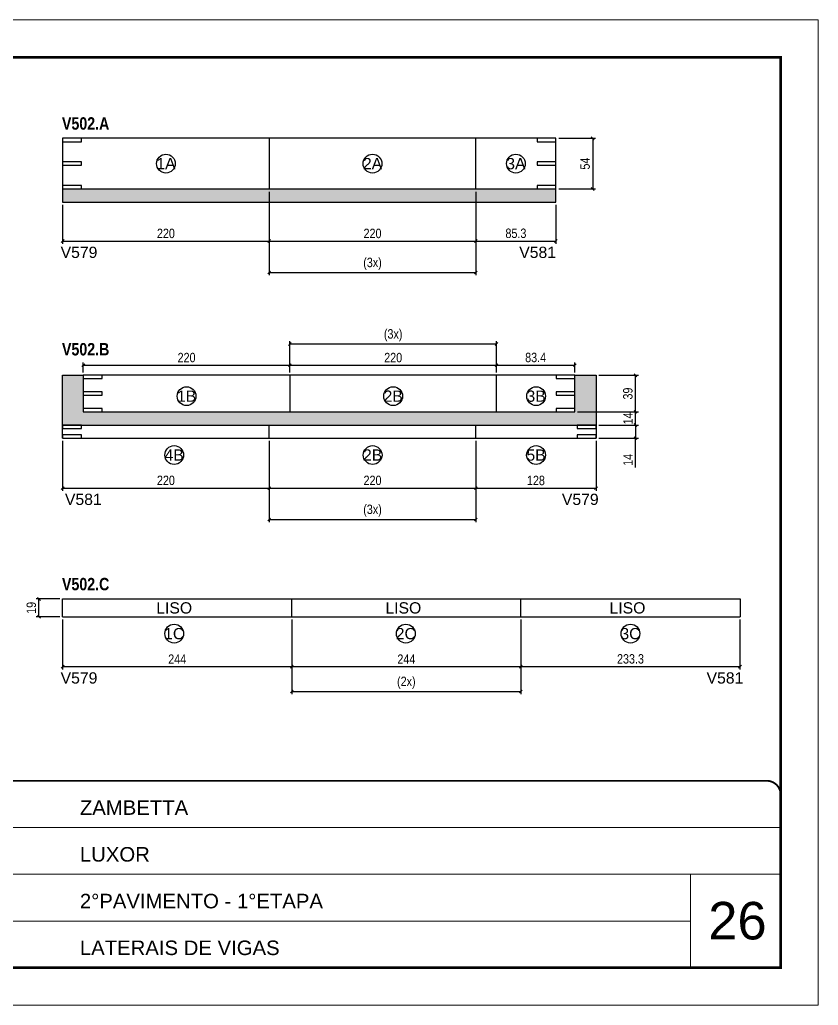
# Model space of a CAD drawing. Extents: x 3309 to 9563, y -2522 to 14608.
# Drawn here: x 5543 to 6393, y 6666 to 7716 of the extents above; entities that cross this region are included whole.
import ezdxf
from ezdxf.enums import TextEntityAlignment as Align

# ---------------------------------------------------------------- set-up
doc = ezdxf.new("R2010")
doc.units = 0
doc.header["$PDMODE"] = 35
doc.header["$PDSIZE"] = -10
doc.linetypes.add('CONTINUO', pattern=[0])
doc.linetypes.add('DASHED', pattern=[0.75, 0.5, -0.25])
for name, color, linetype in [('5', 5, 'Continuous'), ('COTA', 241, 'Continuous'), ('NOMENCLATURA', 7, 'Continuous'), ('Painéis', 200, 'Continuous'), ('Romaneio', 10, 'Continuous')]:
    doc.layers.add(name, color=color, linetype=linetype)
for name, color, linetype, lineweight in [('CARIMBO', 255, 'Continuous', 9), ('Folhas', 255, 'Continuous', 9), ('SARRAFO DE PRESSAO', 251, 'DASHED', 9)]:
    doc.layers.add(name, color=color, linetype=linetype, lineweight=lineweight)
doc.styles.add('ARIAL', font='arial.ttf')
doc.styles.add('COTA TECNICA', font='techl___.ttf', dxfattribs={"height": 10})
doc.styles.get("Standard").update_dxf_attribs({"font": 'arial.ttf'})
doc.styles.add('TECNICA', font='techb___.ttf', dxfattribs={"height": 10})
doc.dimstyles.new('PAINEL', dxfattribs={"dimtxt": 10, "dimasz": 3, "dimexe": 3, "dimexo": 3, "dimgap": 3, "dimtad": 1, "dimdec": 1, "dimzin": 12, "dimdsep": 46, "dimtxsty": 'COTA TECNICA', "dimblk1": 'OBLIQUE', "dimblk2": 'OBLIQUE', "dimsah": 1, "dimcen": 0.9, "dimclrd": 4, "dimclre": 4, "dimclrt": 240, "dimadec": 1, "dimazin": 3, "dimtfac": 1, "dimtdec": 1, "dimtmove": 0, "dimatfit": 3, "dimfxl": 1, "dimtolj": 1, "dimtzin": 12, "dimarcsym": 0})

# ---------------------------------------------------------------- blocks, each defined once
blk = doc.blocks.new('9999999999')
at = {"color": 30, "linetype": 'CONTINUO'}
for p, q in [((98564.6, 34379.6), (99584, 34379.6)), ((98564.6, 34329.8), (99488, 34329.8)), ((99584, 34329.8), (99488, 34329.8)), ((99488, 34329.8), (99488, 34230.2)), ((98564.6, 34280), (99488, 34280))]:
    blk.add_line(p, q, dxfattribs=at)
at = {"color": 30, "linetype": 'CONTINUO', "const_width": 2}
blk.add_lwpolyline([(99584, 34230.2), (99584, 34414.4, 0.414214), (99569, 34429.4), (98229, 34429.4, 0.414214), (98214, 34414.4), (98214, 34245.2, 0.414214), (98229, 34230.2), (99584, 34230.2)], format="xyb", dxfattribs=at)
at = {"layer": 'Folhas'}
blk.add_lwpolyline([(98139, 34190.2), (99624, 34190.2), (99624, 35240.2), (98139, 35240.2)], close=True, dxfattribs=at)
at = {"layer": 'Folhas', "color": 30, "const_width": 3}
blk.add_lwpolyline([(98214, 34230.2), (99584, 34230.2), (99584, 35200.2), (98214, 35200.2)], close=True, dxfattribs=at)
at = {"color": 7, "linetype": 'Continuous', "ltscale": 5, "style": 'ARIAL'}
for s, height, p in [('ZAMBETTA', 15.48, (98837.7, 34393.1)), ('LUXOR', 15.48, (98837.7, 34343.3)), ('2°PAVIMENTO - 1°ETAPA', 15.483, (98837.7, 34293.5)), ('LATERAIS DE VIGAS', 15.483, (98837.7, 34243.7))]:
    blk.add_text(s, height=height, dxfattribs=at).set_placement(p)
blk = doc.blocks.new('_Oblique')
at = {"color": 0, "linetype": 'ByBlock', "lineweight": -2}
blk.add_line((-0.5, -0.5), (0.5, 0.5), dxfattribs=at)
blk = doc.blocks.new('*D1711')
at = {"layer": 'COTA', "color": 4, "lineweight": -2, "transparency": 16777216}
for p, q in [((5808.2, 7533.1), (5808.2, 7477.6)), ((5588.2, 7519.1), (5588.2, 7477.6)), ((5588.2, 7480.6), (5808.2, 7480.6))]:
    blk.add_line(p, q, dxfattribs=at)
at = {"layer": 'Defpoints', "color": 0, "transparency": 16777216}
for p in [(5808.2, 7536.1), (5588.2, 7522.1), (5808.2, 7480.6)]:
    blk.add_point(p, dxfattribs=at)
at = {"layer": 'COTA', "color": 4, "lineweight": -2, "transparency": 16777216, "xscale": 3, "yscale": 3, "zscale": 3, "rotation": 180}
blk.add_blockref('_Oblique', (5588.2, 7480.6), dxfattribs=at)
at = {"layer": 'COTA', "color": 4, "lineweight": -2, "transparency": 16777216, "xscale": 3, "yscale": 3, "zscale": 3}
blk.add_blockref('_Oblique', (5808.2, 7480.6), dxfattribs=at)
at = {"layer": 'COTA', "color": 240, "transparency": 16777216, "insert": (5698.2, 7488.7), "char_height": 10, "attachment_point": 5, "style": 'COTA TECNICA'}
blk.add_mtext('\\A1;220', dxfattribs=at)
blk = doc.blocks.new('*D1699')
at = {"layer": 'COTA', "color": 4, "lineweight": -2, "transparency": 16777216}
for p, q in [((6028.2, 7533.1), (6028.2, 7477.6)), ((6113.5, 7519.1), (6113.5, 7477.6)), ((6028.2, 7480.6), (6113.5, 7480.6))]:
    blk.add_line(p, q, dxfattribs=at)
at = {"layer": 'Defpoints', "color": 0, "transparency": 16777216}
for p in [(6028.2, 7536.1), (6113.5, 7522.1), (6113.5, 7480.6)]:
    blk.add_point(p, dxfattribs=at)
at = {"layer": 'COTA', "color": 4, "lineweight": -2, "transparency": 16777216, "xscale": 3, "yscale": 3, "zscale": 3, "rotation": 180}
blk.add_blockref('_Oblique', (6028.2, 7480.6), dxfattribs=at)
at = {"layer": 'COTA', "color": 4, "lineweight": -2, "transparency": 16777216, "xscale": 3, "yscale": 3, "zscale": 3}
blk.add_blockref('_Oblique', (6113.5, 7480.6), dxfattribs=at)
at = {"layer": 'COTA', "color": 240, "transparency": 16777216, "insert": (6070.9, 7488.8), "char_height": 10, "attachment_point": 5, "style": 'COTA TECNICA'}
blk.add_mtext('\\A1;85.3', dxfattribs=at)
blk = doc.blocks.new('*D1712')
at = {"layer": 'COTA', "color": 4, "lineweight": -2, "transparency": 16777216}
for p, q in [((5808.2, 7533.1), (5808.2, 7477.6)), ((6028.2, 7533.1), (6028.2, 7477.6)), ((5808.2, 7480.6), (6028.2, 7480.6))]:
    blk.add_line(p, q, dxfattribs=at)
at = {"layer": 'Defpoints', "color": 0, "transparency": 16777216}
for p in [(5808.2, 7536.1), (6028.2, 7536.1), (6028.2, 7480.6)]:
    blk.add_point(p, dxfattribs=at)
at = {"layer": 'COTA', "color": 4, "lineweight": -2, "transparency": 16777216, "xscale": 3, "yscale": 3, "zscale": 3, "rotation": 180}
blk.add_blockref('_Oblique', (5808.2, 7480.6), dxfattribs=at)
at = {"layer": 'COTA', "color": 4, "lineweight": -2, "transparency": 16777216, "xscale": 3, "yscale": 3, "zscale": 3}
blk.add_blockref('_Oblique', (6028.2, 7480.6), dxfattribs=at)
at = {"layer": 'COTA', "color": 240, "transparency": 16777216, "insert": (5918.2, 7488.7), "char_height": 10, "attachment_point": 5, "style": 'COTA TECNICA'}
blk.add_mtext('\\A1;220', dxfattribs=at)
blk = doc.blocks.new('*D1713')
at = {"layer": 'COTA', "color": 4, "lineweight": -2, "transparency": 16777216}
for p, q in [((5808.2, 7533.1), (5808.2, 7444.1)), ((6028.2, 7533.1), (6028.2, 7444.1)), ((5808.2, 7447.1), (6028.2, 7447.1))]:
    blk.add_line(p, q, dxfattribs=at)
at = {"layer": 'Defpoints', "color": 0, "transparency": 16777216}
for p in [(5808.2, 7536.1), (6028.2, 7536.1), (6028.2, 7447.1)]:
    blk.add_point(p, dxfattribs=at)
at = {"layer": 'COTA', "color": 4, "lineweight": -2, "transparency": 16777216, "xscale": 3, "yscale": 3, "zscale": 3, "rotation": 180}
blk.add_blockref('_Oblique', (5808.2, 7447.1), dxfattribs=at)
at = {"layer": 'COTA', "color": 4, "lineweight": -2, "transparency": 16777216, "xscale": 3, "yscale": 3, "zscale": 3}
blk.add_blockref('_Oblique', (6028.2, 7447.1), dxfattribs=at)
at = {"layer": 'COTA', "color": 240, "transparency": 16777216, "insert": (5918.2, 7456.3), "char_height": 10, "attachment_point": 5, "style": 'COTA TECNICA'}
blk.add_mtext('\\A1;(3x)', dxfattribs=at)
blk = doc.blocks.new('*D1734')
at = {"layer": 'COTA', "color": 4, "lineweight": -2, "transparency": 16777216}
for p, q in [((5610.2, 7340.6), (5610.2, 7351.3)), ((5830.2, 7340.6), (5830.2, 7351.3)), ((5610.2, 7348.3), (5830.2, 7348.3))]:
    blk.add_line(p, q, dxfattribs=at)
at = {"layer": 'Defpoints', "color": 0, "transparency": 16777216}
for p in [(5830.2, 7348.3), (5610.2, 7337.6), (5830.2, 7337.6)]:
    blk.add_point(p, dxfattribs=at)
at = {"layer": 'COTA', "color": 4, "lineweight": -2, "transparency": 16777216, "xscale": 3, "yscale": 3, "zscale": 3, "rotation": 180}
blk.add_blockref('_Oblique', (5610.2, 7348.3), dxfattribs=at)
at = {"layer": 'COTA', "color": 4, "lineweight": -2, "transparency": 16777216, "xscale": 3, "yscale": 3, "zscale": 3}
blk.add_blockref('_Oblique', (5830.2, 7348.3), dxfattribs=at)
at = {"layer": 'COTA', "color": 240, "transparency": 16777216, "insert": (5720.2, 7356.4), "char_height": 10, "attachment_point": 5, "style": 'COTA TECNICA'}
blk.add_mtext('\\A1;220', dxfattribs=at)
blk = doc.blocks.new('*D1735')
at = {"layer": 'COTA', "color": 4, "lineweight": -2, "transparency": 16777216}
for p, q in [((5830.2, 7340.6), (5830.2, 7351.3)), ((6050.2, 7340.6), (6050.2, 7351.3)), ((5830.2, 7348.3), (6050.2, 7348.3))]:
    blk.add_line(p, q, dxfattribs=at)
at = {"layer": 'Defpoints', "color": 0, "transparency": 16777216}
for p in [(6050.2, 7348.3), (5830.2, 7337.6), (6050.2, 7337.6)]:
    blk.add_point(p, dxfattribs=at)
at = {"layer": 'COTA', "color": 4, "lineweight": -2, "transparency": 16777216, "xscale": 3, "yscale": 3, "zscale": 3, "rotation": 180}
blk.add_blockref('_Oblique', (5830.2, 7348.3), dxfattribs=at)
at = {"layer": 'COTA', "color": 4, "lineweight": -2, "transparency": 16777216, "xscale": 3, "yscale": 3, "zscale": 3}
blk.add_blockref('_Oblique', (6050.2, 7348.3), dxfattribs=at)
at = {"layer": 'COTA', "color": 240, "transparency": 16777216, "insert": (5940.2, 7356.4), "char_height": 10, "attachment_point": 5, "style": 'COTA TECNICA'}
blk.add_mtext('\\A1;220', dxfattribs=at)
blk = doc.blocks.new('*D1736')
at = {"layer": 'COTA', "color": 4, "lineweight": -2, "transparency": 16777216}
for p, q in [((6050.2, 7340.6), (6050.2, 7351.3)), ((6133.6, 7340.6), (6133.6, 7351.3)), ((6050.2, 7348.3), (6133.6, 7348.3))]:
    blk.add_line(p, q, dxfattribs=at)
at = {"layer": 'Defpoints', "color": 0, "transparency": 16777216}
for p in [(6133.6, 7348.3), (6050.2, 7337.6), (6133.6, 7337.6)]:
    blk.add_point(p, dxfattribs=at)
at = {"layer": 'COTA', "color": 4, "lineweight": -2, "transparency": 16777216, "xscale": 3, "yscale": 3, "zscale": 3, "rotation": 180}
blk.add_blockref('_Oblique', (6050.2, 7348.3), dxfattribs=at)
at = {"layer": 'COTA', "color": 4, "lineweight": -2, "transparency": 16777216, "xscale": 3, "yscale": 3, "zscale": 3}
blk.add_blockref('_Oblique', (6133.6, 7348.3), dxfattribs=at)
at = {"layer": 'COTA', "color": 240, "transparency": 16777216, "insert": (6091.9, 7356.5), "char_height": 10, "attachment_point": 5, "style": 'COTA TECNICA'}
blk.add_mtext('\\A1;83.4', dxfattribs=at)
blk = doc.blocks.new('*D1737')
at = {"layer": 'COTA', "color": 4, "lineweight": -2, "transparency": 16777216}
for p, q in [((5830.2, 7340.6), (5830.2, 7374)), ((5830.2, 7371), (6050.2, 7371)), ((6050.2, 7340.6), (6050.2, 7374))]:
    blk.add_line(p, q, dxfattribs=at)
at = {"layer": 'Defpoints', "color": 0, "transparency": 16777216}
for p in [(6050.2, 7371), (5830.2, 7337.6), (6050.2, 7337.6)]:
    blk.add_point(p, dxfattribs=at)
at = {"layer": 'COTA', "color": 4, "lineweight": -2, "transparency": 16777216, "xscale": 3, "yscale": 3, "zscale": 3, "rotation": 180}
blk.add_blockref('_Oblique', (5830.2, 7371), dxfattribs=at)
at = {"layer": 'COTA', "color": 4, "lineweight": -2, "transparency": 16777216, "xscale": 3, "yscale": 3, "zscale": 3}
blk.add_blockref('_Oblique', (6050.2, 7371), dxfattribs=at)
at = {"layer": 'COTA', "color": 240, "transparency": 16777216, "insert": (5940.2, 7380.2), "char_height": 10, "attachment_point": 5, "style": 'COTA TECNICA'}
blk.add_mtext('\\A1;(3x)', dxfattribs=at)
blk = doc.blocks.new('*D1738')
at = {"layer": 'COTA', "color": 4, "lineweight": -2, "transparency": 16777216}
for p, q in [((5588.2, 7267.6), (5588.2, 7214.4)), ((5808.2, 7267.6), (5808.2, 7214.4)), ((5588.2, 7217.4), (5808.2, 7217.4))]:
    blk.add_line(p, q, dxfattribs=at)
at = {"layer": 'Defpoints', "color": 0, "transparency": 16777216}
for p in [(5588.2, 7270.6), (5808.2, 7270.6), (5808.2, 7217.4)]:
    blk.add_point(p, dxfattribs=at)
at = {"layer": 'COTA', "color": 4, "lineweight": -2, "transparency": 16777216, "xscale": 3, "yscale": 3, "zscale": 3, "rotation": 180}
blk.add_blockref('_Oblique', (5588.2, 7217.4), dxfattribs=at)
at = {"layer": 'COTA', "color": 4, "lineweight": -2, "transparency": 16777216, "xscale": 3, "yscale": 3, "zscale": 3}
blk.add_blockref('_Oblique', (5808.2, 7217.4), dxfattribs=at)
at = {"layer": 'COTA', "color": 240, "transparency": 16777216, "insert": (5698.2, 7225.6), "char_height": 10, "attachment_point": 5, "style": 'COTA TECNICA'}
blk.add_mtext('\\A1;220', dxfattribs=at)
blk = doc.blocks.new('*D1739')
at = {"layer": 'COTA', "color": 4, "lineweight": -2, "transparency": 16777216}
for p, q in [((5808.2, 7267.6), (5808.2, 7214.4)), ((6028.2, 7267.6), (6028.2, 7214.4)), ((5808.2, 7217.4), (6028.2, 7217.4))]:
    blk.add_line(p, q, dxfattribs=at)
at = {"layer": 'Defpoints', "color": 0, "transparency": 16777216}
for p in [(5808.2, 7270.6), (6028.2, 7270.6), (6028.2, 7217.4)]:
    blk.add_point(p, dxfattribs=at)
at = {"layer": 'COTA', "color": 4, "lineweight": -2, "transparency": 16777216, "xscale": 3, "yscale": 3, "zscale": 3, "rotation": 180}
blk.add_blockref('_Oblique', (5808.2, 7217.4), dxfattribs=at)
at = {"layer": 'COTA', "color": 4, "lineweight": -2, "transparency": 16777216, "xscale": 3, "yscale": 3, "zscale": 3}
blk.add_blockref('_Oblique', (6028.2, 7217.4), dxfattribs=at)
at = {"layer": 'COTA', "color": 240, "transparency": 16777216, "insert": (5918.2, 7225.6), "char_height": 10, "attachment_point": 5, "style": 'COTA TECNICA'}
blk.add_mtext('\\A1;220', dxfattribs=at)
blk = doc.blocks.new('*D1740')
at = {"layer": 'COTA', "color": 4, "lineweight": -2, "transparency": 16777216}
for p, q in [((6028.2, 7267.6), (6028.2, 7214.4)), ((6156.2, 7267.6), (6156.2, 7214.4)), ((6028.2, 7217.4), (6156.2, 7217.4))]:
    blk.add_line(p, q, dxfattribs=at)
at = {"layer": 'Defpoints', "color": 0, "transparency": 16777216}
for p in [(6028.2, 7270.6), (6156.2, 7270.6), (6156.2, 7217.4)]:
    blk.add_point(p, dxfattribs=at)
at = {"layer": 'COTA', "color": 4, "lineweight": -2, "transparency": 16777216, "xscale": 3, "yscale": 3, "zscale": 3, "rotation": 180}
blk.add_blockref('_Oblique', (6028.2, 7217.4), dxfattribs=at)
at = {"layer": 'COTA', "color": 4, "lineweight": -2, "transparency": 16777216, "xscale": 3, "yscale": 3, "zscale": 3}
blk.add_blockref('_Oblique', (6156.2, 7217.4), dxfattribs=at)
at = {"layer": 'COTA', "color": 240, "transparency": 16777216, "insert": (6092.2, 7225.5), "char_height": 10, "attachment_point": 5, "style": 'COTA TECNICA'}
blk.add_mtext('\\A1;128', dxfattribs=at)
blk = doc.blocks.new('*D1741')
at = {"layer": 'COTA', "color": 4, "lineweight": -2, "transparency": 16777216}
for p, q in [((5808.2, 7267.6), (5808.2, 7181)), ((6028.2, 7267.6), (6028.2, 7181)), ((5808.2, 7184), (6028.2, 7184))]:
    blk.add_line(p, q, dxfattribs=at)
at = {"layer": 'Defpoints', "color": 0, "transparency": 16777216}
for p in [(5808.2, 7270.6), (6028.2, 7270.6), (6028.2, 7184)]:
    blk.add_point(p, dxfattribs=at)
at = {"layer": 'COTA', "color": 4, "lineweight": -2, "transparency": 16777216, "xscale": 3, "yscale": 3, "zscale": 3, "rotation": 180}
blk.add_blockref('_Oblique', (5808.2, 7184), dxfattribs=at)
at = {"layer": 'COTA', "color": 4, "lineweight": -2, "transparency": 16777216, "xscale": 3, "yscale": 3, "zscale": 3}
blk.add_blockref('_Oblique', (6028.2, 7184), dxfattribs=at)
at = {"layer": 'COTA', "color": 240, "transparency": 16777216, "insert": (5918.2, 7193.3), "char_height": 10, "attachment_point": 5, "style": 'COTA TECNICA'}
blk.add_mtext('\\A1;(3x)', dxfattribs=at)
blk = doc.blocks.new('*D1773')
at = {"layer": 'COTA', "color": 4, "lineweight": -2, "transparency": 16777216}
for p, q in [((6116.5, 7590.1), (6155.7, 7590.1)), ((6152.7, 7590.1), (6152.7, 7536.1)), ((6116.5, 7536.1), (6155.7, 7536.1))]:
    blk.add_line(p, q, dxfattribs=at)
at = {"layer": 'Defpoints', "color": 0, "transparency": 16777216}
for p in [(6113.5, 7590.1), (6113.5, 7536.1), (6152.7, 7536.1)]:
    blk.add_point(p, dxfattribs=at)
at = {"layer": 'COTA', "color": 4, "lineweight": -2, "transparency": 16777216, "xscale": 3, "yscale": 3, "zscale": 3}
for p, rotation in [((6152.7, 7590.1), 90), ((6152.7, 7536.1), 270)]:
    blk.add_blockref('_Oblique', p, dxfattribs=dict(at, rotation=rotation))
at = {"layer": 'COTA', "color": 240, "transparency": 16777216, "insert": (6144.6, 7563.1), "char_height": 10, "attachment_point": 5, "rotation": 90, "style": 'COTA TECNICA'}
blk.add_mtext('\\A1;54', dxfattribs=at)
blk = doc.blocks.new('*D1774')
at = {"layer": 'COTA', "color": 4, "lineweight": -2, "transparency": 16777216}
for p, q in [((6159.2, 7284.6), (6201.3, 7284.6)), ((6198.3, 7284.6), (6198.3, 7270.6)), ((6159.2, 7270.6), (6201.3, 7270.6)), ((6198.3, 7239.5), (6198.3, 7270.6))]:
    blk.add_line(p, q, dxfattribs=at)
at = {"layer": 'Defpoints', "color": 0, "transparency": 16777216}
for p in [(6156.2, 7284.6), (6156.2, 7270.6), (6198.3, 7270.6)]:
    blk.add_point(p, dxfattribs=at)
at = {"layer": 'COTA', "color": 4, "lineweight": -2, "transparency": 16777216, "xscale": 3, "yscale": 3, "zscale": 3}
for p, rotation in [((6198.3, 7284.6), 90), ((6198.3, 7270.6), 270)]:
    blk.add_blockref('_Oblique', p, dxfattribs=dict(at, rotation=rotation))
at = {"layer": 'COTA', "color": 240, "transparency": 16777216, "insert": (6190.3, 7247.5), "char_height": 10, "attachment_point": 5, "rotation": 90, "style": 'COTA TECNICA'}
blk.add_mtext('\\A1;14', dxfattribs=at)
blk = doc.blocks.new('*D1775')
at = {"layer": 'COTA', "color": 4, "lineweight": -2, "transparency": 16777216}
for p, q in [((6136.6, 7298.6), (6201.3, 7298.6)), ((6198.3, 7284.6), (6198.3, 7298.6)), ((6159.2, 7284.6), (6201.3, 7284.6))]:
    blk.add_line(p, q, dxfattribs=at)
at = {"layer": 'Defpoints', "color": 0, "transparency": 16777216}
for p in [(6133.6, 7298.6), (6198.3, 7298.6), (6156.2, 7284.6)]:
    blk.add_point(p, dxfattribs=at)
at = {"layer": 'COTA', "color": 4, "lineweight": -2, "transparency": 16777216, "xscale": 3, "yscale": 3, "zscale": 3}
for p, rotation in [((6198.3, 7298.6), 90), ((6198.3, 7284.6), 270)]:
    blk.add_blockref('_Oblique', p, dxfattribs=dict(at, rotation=rotation))
at = {"layer": 'COTA', "color": 240, "transparency": 16777216, "insert": (6190.3, 7291.6), "char_height": 10, "attachment_point": 5, "rotation": 90, "style": 'COTA TECNICA'}
blk.add_mtext('\\A1;14', dxfattribs=at)
blk = doc.blocks.new('*D1776')
at = {"layer": 'COTA', "color": 4, "lineweight": -2, "transparency": 16777216}
for p, q in [((6159.2, 7337.6), (6201.3, 7337.6)), ((6198.3, 7298.6), (6198.3, 7337.6)), ((6136.6, 7298.6), (6201.3, 7298.6))]:
    blk.add_line(p, q, dxfattribs=at)
at = {"layer": 'Defpoints', "color": 0, "transparency": 16777216}
for p in [(6156.2, 7337.6), (6198.3, 7337.6), (6133.6, 7298.6)]:
    blk.add_point(p, dxfattribs=at)
at = {"layer": 'COTA', "color": 4, "lineweight": -2, "transparency": 16777216, "xscale": 3, "yscale": 3, "zscale": 3}
for p, rotation in [((6198.3, 7337.6), 90), ((6198.3, 7298.6), 270)]:
    blk.add_blockref('_Oblique', p, dxfattribs=dict(at, rotation=rotation))
at = {"layer": 'COTA', "color": 240, "transparency": 16777216, "insert": (6190.1, 7318.1), "char_height": 10, "attachment_point": 5, "rotation": 90, "style": 'COTA TECNICA'}
blk.add_mtext('\\A1;39', dxfattribs=at)
blk = doc.blocks.new('*D2043')
at = {"layer": 'COTA', "color": 4, "lineweight": -2, "transparency": 16777216}
for p, q in [((5588.2, 7077.3), (5588.2, 7024.2)), ((5832.2, 7077.3), (5832.2, 7024.2)), ((5588.2, 7027.2), (5832.2, 7027.2))]:
    blk.add_line(p, q, dxfattribs=at)
at = {"layer": 'Defpoints', "color": 0, "transparency": 16777216}
for p in [(5588.2, 7080.3), (5832.2, 7080.3), (5832.2, 7027.2)]:
    blk.add_point(p, dxfattribs=at)
at = {"layer": 'COTA', "color": 4, "lineweight": -2, "transparency": 16777216, "xscale": 3, "yscale": 3, "zscale": 3, "rotation": 180}
blk.add_blockref('_Oblique', (5588.2, 7027.2), dxfattribs=at)
at = {"layer": 'COTA', "color": 4, "lineweight": -2, "transparency": 16777216, "xscale": 3, "yscale": 3, "zscale": 3}
blk.add_blockref('_Oblique', (5832.2, 7027.2), dxfattribs=at)
at = {"layer": 'COTA', "color": 240, "transparency": 16777216, "insert": (5710.2, 7035.2), "char_height": 10, "attachment_point": 5, "style": 'COTA TECNICA'}
blk.add_mtext('\\A1;244', dxfattribs=at)
blk = doc.blocks.new('*D2044')
at = {"layer": 'COTA', "color": 4, "lineweight": -2, "transparency": 16777216}
for p, q in [((5832.2, 7077.3), (5832.2, 7024.2)), ((6076.2, 7077.3), (6076.2, 7024.2)), ((5832.2, 7027.2), (6076.2, 7027.2))]:
    blk.add_line(p, q, dxfattribs=at)
at = {"layer": 'Defpoints', "color": 0, "transparency": 16777216}
for p in [(5832.2, 7080.3), (6076.2, 7080.3), (6076.2, 7027.2)]:
    blk.add_point(p, dxfattribs=at)
at = {"layer": 'COTA', "color": 4, "lineweight": -2, "transparency": 16777216, "xscale": 3, "yscale": 3, "zscale": 3, "rotation": 180}
blk.add_blockref('_Oblique', (5832.2, 7027.2), dxfattribs=at)
at = {"layer": 'COTA', "color": 4, "lineweight": -2, "transparency": 16777216, "xscale": 3, "yscale": 3, "zscale": 3}
blk.add_blockref('_Oblique', (6076.2, 7027.2), dxfattribs=at)
at = {"layer": 'COTA', "color": 240, "transparency": 16777216, "insert": (5954.2, 7035.2), "char_height": 10, "attachment_point": 5, "style": 'COTA TECNICA'}
blk.add_mtext('\\A1;244', dxfattribs=at)
blk = doc.blocks.new('*D2045')
at = {"layer": 'COTA', "color": 4, "lineweight": -2, "transparency": 16777216}
for p, q in [((6076.2, 7077.3), (6076.2, 7024.2)), ((6309.5, 7077.3), (6309.5, 7024.2)), ((6076.2, 7027.2), (6309.5, 7027.2))]:
    blk.add_line(p, q, dxfattribs=at)
at = {"layer": 'Defpoints', "color": 0, "transparency": 16777216}
for p in [(6076.2, 7080.3), (6309.5, 7080.3), (6309.5, 7027.2)]:
    blk.add_point(p, dxfattribs=at)
at = {"layer": 'COTA', "color": 4, "lineweight": -2, "transparency": 16777216, "xscale": 3, "yscale": 3, "zscale": 3, "rotation": 180}
blk.add_blockref('_Oblique', (6076.2, 7027.2), dxfattribs=at)
at = {"layer": 'COTA', "color": 4, "lineweight": -2, "transparency": 16777216, "xscale": 3, "yscale": 3, "zscale": 3}
blk.add_blockref('_Oblique', (6309.5, 7027.2), dxfattribs=at)
at = {"layer": 'COTA', "color": 240, "transparency": 16777216, "insert": (6192.9, 7035.4), "char_height": 10, "attachment_point": 5, "style": 'COTA TECNICA'}
blk.add_mtext('\\A1;233.3', dxfattribs=at)
blk = doc.blocks.new('*D2046')
at = {"layer": 'COTA', "color": 4, "lineweight": -2, "transparency": 16777216}
for p, q in [((5832.2, 7077.3), (5832.2, 6997.8)), ((6076.2, 7077.3), (6076.2, 6997.8)), ((5832.2, 7000.8), (6076.2, 7000.8))]:
    blk.add_line(p, q, dxfattribs=at)
at = {"layer": 'Defpoints', "color": 0, "transparency": 16777216}
for p in [(5832.2, 7080.3), (6076.2, 7080.3), (6076.2, 7000.8)]:
    blk.add_point(p, dxfattribs=at)
at = {"layer": 'COTA', "color": 4, "lineweight": -2, "transparency": 16777216, "xscale": 3, "yscale": 3, "zscale": 3, "rotation": 180}
blk.add_blockref('_Oblique', (5832.2, 7000.8), dxfattribs=at)
at = {"layer": 'COTA', "color": 4, "lineweight": -2, "transparency": 16777216, "xscale": 3, "yscale": 3, "zscale": 3}
blk.add_blockref('_Oblique', (6076.2, 7000.8), dxfattribs=at)
at = {"layer": 'COTA', "color": 240, "transparency": 16777216, "insert": (5954.2, 7010), "char_height": 10, "attachment_point": 5, "style": 'COTA TECNICA'}
blk.add_mtext('\\A1;(2x)', dxfattribs=at)
blk = doc.blocks.new('*D2047')
at = {"layer": 'COTA', "color": 4, "lineweight": -2, "transparency": 16777216}
for p, q in [((5585.2, 7099.3), (5560, 7099.3)), ((5563, 7080.3), (5563, 7099.3)), ((5585.2, 7080.3), (5560, 7080.3))]:
    blk.add_line(p, q, dxfattribs=at)
at = {"layer": 'Defpoints', "color": 0, "transparency": 16777216}
for p in [(5563, 7099.3), (5588.2, 7099.3), (5588.2, 7080.3)]:
    blk.add_point(p, dxfattribs=at)
at = {"layer": 'COTA', "color": 4, "lineweight": -2, "transparency": 16777216, "xscale": 3, "yscale": 3, "zscale": 3}
for p, rotation in [((5563, 7099.3), 90), ((5563, 7080.3), 270)]:
    blk.add_blockref('_Oblique', p, dxfattribs=dict(at, rotation=rotation))
at = {"layer": 'COTA', "color": 240, "transparency": 16777216, "insert": (5554.9, 7089.8), "char_height": 10, "attachment_point": 5, "rotation": 90, "style": 'COTA TECNICA'}
blk.add_mtext('\\A1;19', dxfattribs=at)

msp = doc.modelspace()

# ---------------------------------------------------------------- hatches: boundary and pattern name
at = {"layer": 'COTA'}
h = msp.add_hatch(dxfattribs=at)
h.set_pattern_fill('AR-CONC', color=256, scale=0.03)
h.set_pattern_definition([(50, (1771.4285, -23.843), (5.46554, -0.4781726), [0.5715, -6.2865]), (355, (1771.4285, -23.843), (-1.0573026, 5.7317054), [0.4572, -5.0292175]), (100.451445, (1771.884, -23.8826), (4.4082374, 5.2535326), [0.4857003, -5.3427073]), (46.1842, (1771.4285, -22.319), (8.132371, -1.26127), [0.85725, -9.42975]), (96.63556, (1772.106, -22.424), (7.122124, 7.422784), [0.728551, -8.014068]), (351.18415, (1771.4285, -22.319), (7.122124, 7.422784), [0.685799, -7.543792]), (21, (1772.1905, -22.7), (4.5484317, -3.067956), [0.5715, -6.2865]), (326, (1772.1905, -22.7), (1.854061, 5.525639), [0.4572, -5.0292]), (71.451445, (1772.5695, -22.9554), (6.4024926, 2.457683), [0.4857003, -5.342698]), (37.5, (1771.4285, -23.8428), (0.0926581, 2.53665117), [0, -4.96824, 0, -5.1054, 0, -5.04825]), (7.5, (1771.4285, -23.8428), (2.0045899, 3.00541724), [0, -2.91084, 0, -4.85394, 0, -1.92405]), (327.5, (1769.7292, -23.8428), (4.06771786, -0.1718623), [0, -1.905, 0, -5.9436, 0, -7.8867]), (317.5, (1768.9672, -23.8428), (4.4438754, 0.7627947), [0, -2.4765, 0, -3.94716, 0, -5.6007])])
h.paths.add_polyline_path([(6113.52, 7522.07), (6113.52, 7536.07), (5588.22, 7536.07), (5588.22, 7522.07)])
h = msp.add_hatch(dxfattribs=at)
h.set_pattern_fill('AR-CONC', color=256, scale=0.03)
h.set_pattern_definition([(50, (1793.4285, -17.001), (5.46554, -0.4781726), [0.5715, -6.2865]), (355, (1793.4285, -17.001), (-1.0573026, 5.7317054), [0.4572, -5.0292175]), (100.451445, (1793.884, -17.041), (4.4082374, 5.2535326), [0.4857003, -5.3427073]), (46.1842, (1793.4285, -15.477), (8.132371, -1.26127), [0.85725, -9.42975]), (96.63556, (1794.106, -15.582), (7.122124, 7.422784), [0.728551, -8.014068]), (351.18415, (1793.4285, -15.477), (7.122124, 7.422784), [0.685799, -7.543792]), (21, (1794.1905, -15.858), (4.5484317, -3.067956), [0.5715, -6.2865]), (326, (1794.1905, -15.858), (1.854061, 5.525639), [0.4572, -5.0292]), (71.451445, (1794.5695, -16.114), (6.4024926, 2.457683), [0.4857003, -5.342698]), (37.5, (1793.4285, -17.001), (0.0926581, 2.53665117), [0, -4.96824, 0, -5.1054, 0, -5.04825]), (7.5, (1793.4285, -17.001), (2.0045899, 3.00541724), [0, -2.91084, 0, -4.85394, 0, -1.92405]), (327.5, (1791.7292, -17.001), (4.06771786, -0.1718623), [0, -1.905, 0, -5.9436, 0, -7.8867]), (317.5, (1790.9672, -17.001), (4.4438754, 0.7627947), [0, -2.4765, 0, -3.94716, 0, -5.6007])])
h.paths.add_polyline_path([(5610.22, 7337.62), (5588.22, 7337.62), (5588.22, 7284.62), (6156.22, 7284.62), (6156.22, 7337.62), (6133.62, 7337.62), (6133.62, 7298.62), (5610.22, 7298.62)])

# ---------------------------------------------------------------- linework, layer by layer
for p, q in [((5588.22, 7536.07), (5588.22, 7522.07)), ((6113.52, 7522.07), (6113.52, 7536.07)), ((5588.22, 7522.07), (6113.52, 7522.07)), ((5588.22, 7337.62), (5610.22, 7337.62)), ((5588.22, 7284.62), (5588.22, 7337.62)), ((6133.62, 7337.62), (6156.22, 7337.62)), ((6156.22, 7337.62), (6156.22, 7284.62))]:
    msp.add_line(p, q, dxfattribs=at)
at = {"layer": 'Painéis', "linetype": 'ByBlock'}
for p, q in [((6113.52, 7590.07), (5588.22, 7590.07)), ((5588.22, 7590.07), (5588.22, 7536.07)), ((5808.22, 7590.07), (5808.22, 7536.07)), ((6028.22, 7536.07), (6028.22, 7590.07)), ((6113.52, 7536.07), (6113.52, 7590.07)), ((5588.22, 7536.07), (6113.52, 7536.07)), ((6133.62, 7337.62), (5610.22, 7337.62)), ((5610.22, 7337.62), (5610.22, 7298.62)), ((5830.22, 7337.62), (5830.22, 7298.62)), ((6050.22, 7298.62), (6050.22, 7337.62)), ((6133.62, 7298.62), (6133.62, 7337.62)), ((5610.22, 7298.62), (6133.62, 7298.62)), ((5588.22, 7284.62), (6156.22, 7284.62)), ((5588.22, 7270.62), (5588.22, 7284.62)), ((5808.22, 7270.62), (5808.22, 7284.62)), ((6028.22, 7270.62), (6028.22, 7284.62)), ((6156.22, 7284.62), (6156.22, 7270.62)), ((5588.22, 7270.62), (6156.22, 7270.62)), ((5588.22, 7099.35), (6309.52, 7099.35)), ((5588.22, 7080.35), (5588.22, 7099.35)), ((5832.22, 7080.35), (5832.22, 7099.35)), ((6076.22, 7080.35), (6076.22, 7099.35)), ((6309.52, 7099.35), (6309.52, 7080.35)), ((5588.22, 7080.35), (6309.52, 7080.35))]:
    msp.add_line(p, q, dxfattribs=at)
for points in [[(5588.22, 7586.47), (5608.22, 7586.47), (5608.22, 7590.07), (5588.22, 7590.07)], [(6093.52, 7586.47), (6113.52, 7586.47), (6113.52, 7590.07), (6093.52, 7590.07)], [(5588.22, 7561.27), (5608.22, 7561.27), (5608.22, 7564.87), (5588.22, 7564.87)], [(6093.52, 7561.27), (6113.52, 7561.27), (6113.52, 7564.87), (6093.52, 7564.87)], [(5588.22, 7536.07), (5608.22, 7536.07), (5608.22, 7539.67), (5588.22, 7539.67)], [(6093.52, 7536.07), (6113.52, 7536.07), (6113.52, 7539.67), (6093.52, 7539.67)], [(5610.22, 7334.02), (5630.22, 7334.02), (5630.22, 7337.62), (5610.22, 7337.62)], [(6113.62, 7334.02), (6133.62, 7334.02), (6133.62, 7337.62), (6113.62, 7337.62)], [(5610.22, 7316.32), (5630.22, 7316.32), (5630.22, 7319.92), (5610.22, 7319.92)], [(6113.62, 7316.32), (6133.62, 7316.32), (6133.62, 7319.92), (6113.62, 7319.92)], [(5610.22, 7298.62), (5630.22, 7298.62), (5630.22, 7302.22), (5610.22, 7302.22)], [(6113.62, 7298.62), (6133.62, 7298.62), (6133.62, 7302.22), (6113.62, 7302.22)], [(5588.22, 7281.02), (5608.22, 7281.02), (5608.22, 7284.62), (5588.22, 7284.62)], [(6136.22, 7281.02), (6156.22, 7281.02), (6156.22, 7284.62), (6136.22, 7284.62)], [(5588.22, 7270.62), (5608.22, 7270.62), (5608.22, 7274.22), (5588.22, 7274.22)], [(6136.22, 7270.62), (6156.22, 7270.62), (6156.22, 7274.22), (6136.22, 7274.22)]]:
    msp.add_lwpolyline(points, close=True, dxfattribs=at)
at = {"layer": 'Romaneio', "color": 1, "linetype": 'ByBlock'}
for centre in [(5698.22, 7563.07), (5918.22, 7563.07), (6070.87, 7563.07), (5720.22, 7315.37), (5940.22, 7315.37), (6092.42, 7315.37), (5707.03, 7252.64), (5918.34, 7252.64), (6092.34, 7252.64), (5707.03, 7062.36), (5953.66, 7062.36), (6192.87, 7062.36)]:
    msp.add_circle(centre, 10, dxfattribs=at)

# ---------------------------------------------------------------- block references
at = {"layer": 'SARRAFO DE PRESSAO', "color": 6, "linetype": 'ByBlock'}
msp.add_blockref('9999999999', (-93231.11, -27523.8), dxfattribs=at)

# ---------------------------------------------------------------- texts
at = {"layer": '5', "linetype": 'Continuous'}
for s, rotation, p in [('V579', 0.00004, (5586.09, 7462.58)), ('V581', 0.00004, (6074.45, 7462.58)), ('V581', 359.99996, (5590.69, 7199.44)), ('V579', 359.99996, (6119.85, 7199.44)), ('V579', 0.00004, (5586.09, 7009.16)), ('V581', 0.00004, (6273.91, 7009.16))]:
    msp.add_text(s, height=12, rotation=rotation, dxfattribs=at).set_placement(p)
at = {"layer": 'CARIMBO', "style": 'ARIAL'}
msp.add_text('26', height=40, dxfattribs=at).set_placement((6275.73, 6736.55))
at = {"layer": 'NOMENCLATURA', "style": 'TECNICA'}
for s, p in [('V502.A', (5587.5, 7599.26)), ('V502.B', (5587.5, 7358.76)), ('V502.C', (5587.5, 7108.53))]:
    msp.add_text(s, height=13.2, dxfattribs=at).set_placement(p)
at = {"layer": 'Romaneio', "color": 255, "linetype": 'ByBlock', "style": 'ARIAL'}
for s, p in [('1A', (5698.22, 7563.07)), ('2A', (5918.22, 7563.07)), ('3A', (6070.87, 7563.07)), ('1B', (5720.22, 7315.37)), ('2B', (5940.22, 7315.37)), ('3B', (6092.42, 7315.37)), ('4B', (5707.03, 7252.64)), ('2B', (5918.34, 7252.64)), ('5B', (6092.34, 7252.64)), ('LISO', (5707.03, 7089.79)), ('LISO', (5951.03, 7089.79)), ('LISO', (6189.68, 7089.79)), ('1C', (5707.03, 7062.36)), ('2C', (5953.66, 7062.36)), ('3C', (6192.87, 7062.36))]:
    msp.add_text(s, height=12, dxfattribs=at).set_placement(p, align=Align.MIDDLE_CENTER)

# ---------------------------------------------------------------- dimensions: what is measured, and where the dimension line sits
at = {"layer": 'COTA'}
for base, p1, p2, picture, middle in [((6152.74, 7536.07), (6113.52, 7590.07), (6113.52, 7536.07), '*D1773', (6144.63, 7563.07)), ((6198.35, 7337.62), (6133.62, 7298.62), (6156.22, 7337.62), '*D1776', (6190.1, 7318.12))]:
    dim = msp.add_linear_dim(base=base, p1=p1, p2=p2, angle=90, dimstyle='PAINEL', override={"dimtmove": 1}, dxfattribs=at)
    dim.commit()
    dim.dimension.update_dxf_attribs({"geometry": picture, "text_midpoint": middle})
for base, p1, p2, picture, middle in [((5808.22, 7480.59), (5588.22, 7522.07), (5808.22, 7536.07), '*D1711', (5698.22, 7488.69)), ((6028.22, 7480.59), (5808.22, 7536.07), (6028.22, 7536.07), '*D1712', (5918.22, 7488.69)), ((5830.22, 7348.27), (5610.22, 7337.62), (5830.22, 7337.62), '*D1734', (5720.22, 7356.38)), ((5808.22, 7217.45), (5588.22, 7270.62), (5808.22, 7270.62), '*D1738', (5698.22, 7225.55)), ((5832.22, 7027.17), (5588.22, 7080.35), (5832.22, 7080.35), '*D2043', (5710.22, 7035.24))]:
    dim = msp.add_linear_dim(base=base, p1=p1, p2=p2, dimstyle='PAINEL', dxfattribs=at)
    dim.commit()
    dim.dimension.update_dxf_attribs({"geometry": picture, "text_midpoint": middle})
for base, p1, p2, picture, middle in [((6028.22, 7447.08), (5808.22, 7536.07), (6028.22, 7536.07), '*D1713', (5918.22, 7456.31)), ((6050.22, 7371.01), (5830.22, 7337.62), (6050.22, 7337.62), '*D1737', (5940.22, 7380.23)), ((6028.22, 7184.05), (5808.22, 7270.62), (6028.22, 7270.62), '*D1741', (5918.22, 7193.27))]:
    dim = msp.add_linear_dim(base=base, p1=p1, p2=p2, text='(3x)', dimstyle='PAINEL', dxfattribs=at)
    dim.commit()
    dim.dimension.update_dxf_attribs({"geometry": picture, "text_midpoint": middle})
for base, p1, p2, picture, middle in [((6113.52, 7480.59), (6028.22, 7536.07), (6113.52, 7522.07), '*D1699', (6070.87, 7488.83)), ((6050.22, 7348.27), (5830.22, 7337.62), (6050.22, 7337.62), '*D1735', (5940.22, 7356.38)), ((6133.62, 7348.27), (6050.22, 7337.62), (6133.62, 7337.62), '*D1736', (6091.92, 7356.52)), ((6028.22, 7217.45), (5808.22, 7270.62), (6028.22, 7270.62), '*D1739', (5918.22, 7225.55)), ((6156.22, 7217.45), (6028.22, 7270.62), (6156.22, 7270.62), '*D1740', (6092.22, 7225.54)), ((6076.22, 7027.17), (5832.22, 7080.35), (6076.22, 7080.35), '*D2044', (5954.22, 7035.24)), ((6309.52, 7027.17), (6076.22, 7080.35), (6309.52, 7080.35), '*D2045', (6192.87, 7035.39))]:
    dim = msp.add_linear_dim(base=base, p1=p1, p2=p2, dimstyle='PAINEL', override={"dimtmove": 1}, dxfattribs=at)
    dim.commit()
    dim.dimension.update_dxf_attribs({"geometry": picture, "text_midpoint": middle})
for base, p2, picture, middle in [((6198.35, 7298.62), (6133.62, 7298.62), '*D1775', (6198.35, 7291.62)), ((6198.35, 7270.62), (6156.22, 7270.62), '*D1774', (6198.35, 7247.55))]:
    dim = msp.add_linear_dim(base=base, p1=(6156.22, 7284.62), p2=p2, angle=90, dimstyle='PAINEL', override={"dimtmove": 1}, dxfattribs=at)
    dim.commit()
    dim.dimension.update_dxf_attribs({"geometry": picture, "text_midpoint": middle, "dimtype": 160})
dim = msp.add_linear_dim(base=(5562.95, 7099.35), p1=(5588.22, 7080.35), p2=(5588.22, 7099.35), angle=90, dimstyle='PAINEL', dxfattribs=at)
dim.commit()
dim.dimension.update_dxf_attribs({"geometry": '*D2047', "text_midpoint": (5554.86, 7089.85)})
dim = msp.add_linear_dim(base=(6076.22, 7000.79), p1=(5832.22, 7080.35), p2=(6076.22, 7080.35), text='(2x)', dimstyle='PAINEL', override={"dimtmove": 1}, dxfattribs=at)
dim.commit()
dim.dimension.update_dxf_attribs({"geometry": '*D2046', "text_midpoint": (5954.22, 7010.01)})

doc.saveas('drawing.dxf')
